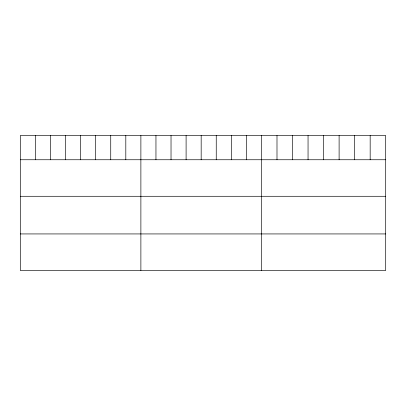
<?xml version="1.0" encoding="UTF-8"?>
<svg xmlns="http://www.w3.org/2000/svg" width="406" height="406" viewBox="0 0 406 406"><rect width="100%" height="100%" fill="white"/><g stroke="black" fill="none" stroke-linecap="round" stroke-linejoin="round"><path stroke-width="0.61" d="M385.7 159.751L385.7 270.467L20.3 270.467L20.3 135.533L385.7 135.533L385.7 159.751L20.3 159.751M20.3 196.286L385.7 196.286M20.3 233.932L385.7 233.932M370.17 135.533L370.17 159.751M354.641 135.533L354.641 159.751M339.111 135.533L339.111 159.751M323.582 135.533L323.582 159.751M308.052 135.533L308.052 159.751M292.523 135.533L292.523 159.751M276.993 135.533L276.993 159.751M261.464 135.533L261.464 270.467M246.391 135.533L246.391 159.751M231.318 135.533L231.318 159.751M216.246 135.533L216.246 159.751M201.173 135.533L201.173 159.751M186.1 135.533L186.1 159.751M171.027 135.533L171.027 159.751M155.955 135.533L155.955 159.751M140.882 135.533L140.882 270.467M125.809 135.533L125.809 159.751M110.736 135.533L110.736 159.751M95.664 135.533L95.664 159.751M80.591 135.533L80.591 159.751M65.518 135.533L65.518 159.751M50.445 135.533L50.445 159.751M35.373 135.533L35.373 159.751"/></g></svg>
